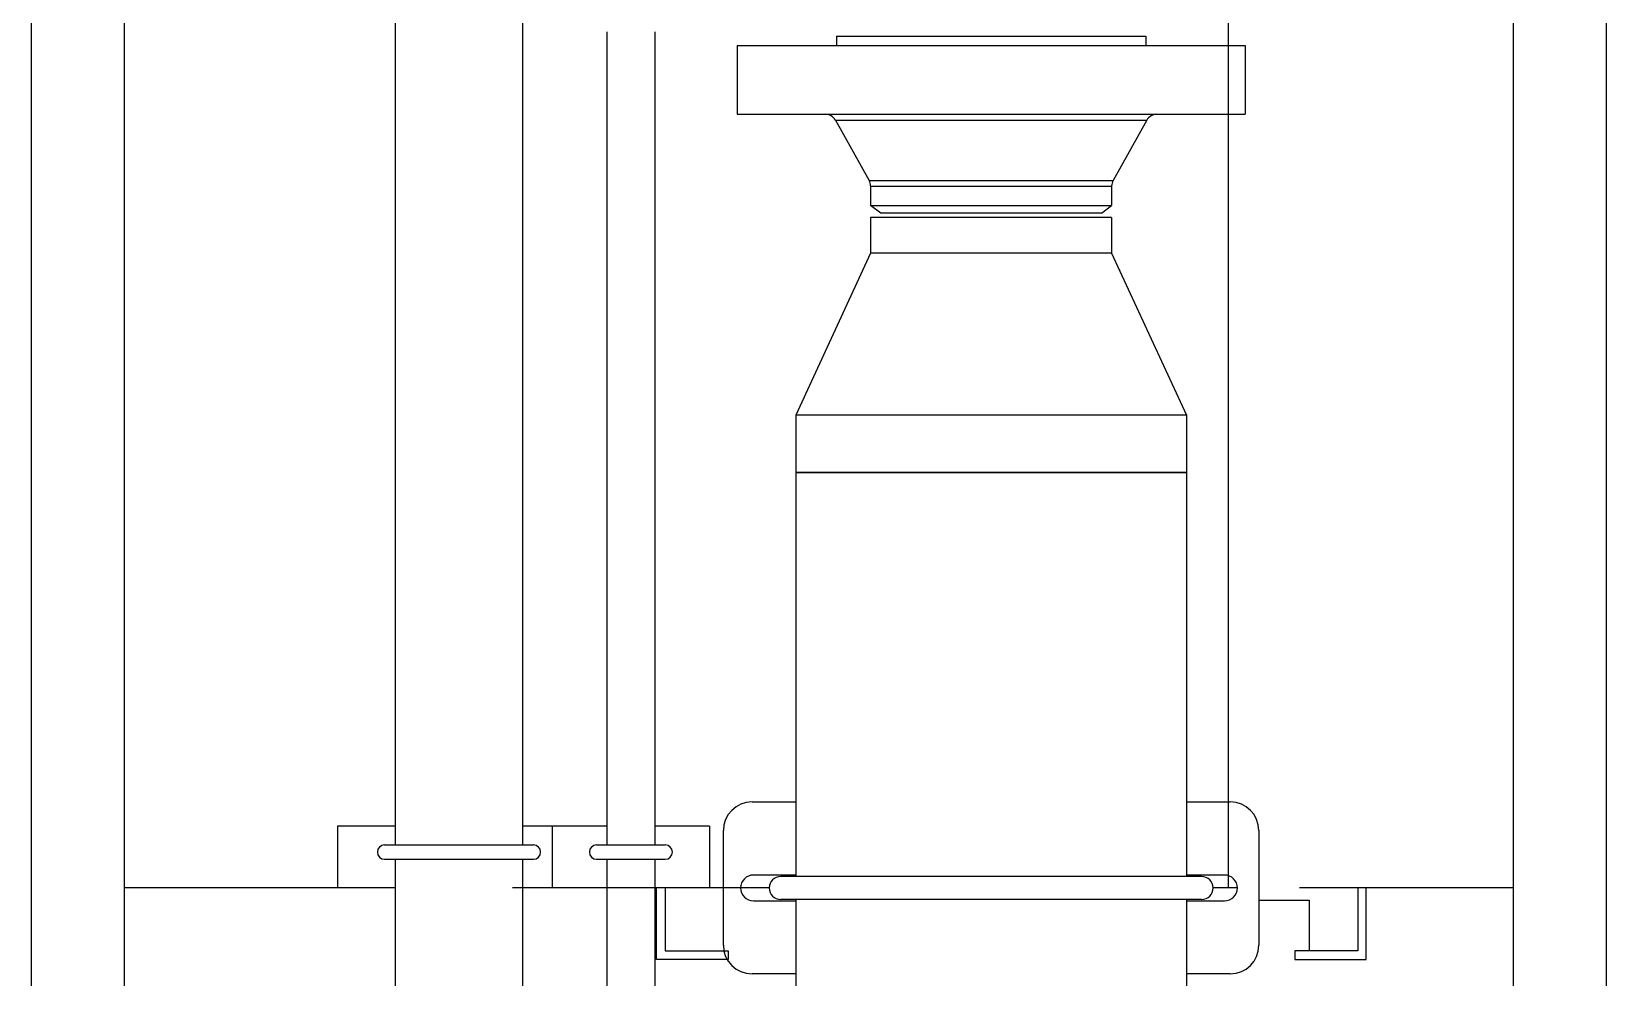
# Model space of a CAD drawing. Header units: millimetres. Extents: x 18255 to 228708, y -2217 to 146640.
# Drawn here: x 73060 to 74160, y 83503 to 84163 of the extents above; entities that cross this region are included whole.
import ezdxf

# ---------------------------------------------------------------- set-up
doc = ezdxf.new("R2010")
doc.units = ezdxf.units.MM
doc.layers.add('设备', color=8, linetype='Continuous')

msp = doc.modelspace()

# ---------------------------------------------------------------- linework, layer by layer
at = {"layer": '设备'}
for p, q in [((73060.04861356638, 82942.85242975979), (73060.04861356638, 87198.15242975982)), ((73125.04861356597, 82942.85242975979), (73125.04861356507, 87198.15242975982)), ((74160.04861356583, 82453.90242975985), (74160.04861356583, 87198.15242975982)), ((73314.19861356524, 83595.30242975983), (73314.19861356524, 86277.80242975995)), ((73403.09861356587, 83595.30242975983), (73403.09861356587, 86277.80242975995)), ((73895.88027073847, 84846.10242975986), (73895.88027073847, 83565.30242975963)), ((74095.04861356624, 83565.30242975963), (74095.04861356624, 84846.10242975986)), ((73461.79861356548, 84162.90242975992), (73461.79861356548, 83595.30242975983)), ((73495.49861356543, 84162.90242975992), (73495.49861356543, 83595.30242975983)), ((73552.78027073844, 84153.30242975983), (73907.7802707389, 84153.30242975983)), ((73552.78027073844, 84153.30242975983), (73552.78027073844, 84105.30242975983)), ((73622.28027073893, 84159.70242975981), (73838.28027073838, 84159.70242975981)), ((73622.28027073893, 84159.70242975981), (73622.28027073893, 84153.30242975983)), ((73838.28027073838, 84159.70242975981), (73838.28027073838, 84153.30242975983)), ((73907.7802707389, 84153.30242975983), (73907.7802707389, 84105.30242975983)), ((74095.04861356443, 82325.99342430284), (74095.04861356443, 84142.65175577611)), ((73552.78027073844, 84105.30242975983), (73907.7802707389, 84105.30242975983)), ((73621.5706291169, 84101.20793433474), (73838.98991236134, 84101.20793433474)), ((73621.5706291169, 84101.20793433474), (73645.11217835941, 84059.12248317644)), ((73838.98991236134, 84101.20793433474), (73815.44836311883, 84059.12248317644)), ((73645.11217835941, 84059.12248317644), (73815.44836311883, 84059.12248317644)), ((73646.13027073944, 84055.21697860149), (73814.43027073881, 84055.21697860149)), ((73646.13027073944, 84055.21697860149), (73646.13027073944, 84041.6737186756)), ((73814.43027073881, 84055.21697860149), (73814.43027073881, 84041.6737186756)), ((73646.13027073944, 84041.6737186756), (73814.43027073881, 84041.6737186756)), ((73653.13027073906, 84036.30242975964), (73646.13027073944, 84041.6737186756)), ((73807.43027073919, 84036.30242975964), (73814.43027073881, 84041.6737186756)), ((73814.43027073881, 84033.30242975971), (73646.13027073944, 84033.30242975971)), ((73646.13027073944, 84033.30242975971), (73646.13027073944, 84008.30242975985)), ((73807.42892226414, 84036.30242975964), (73653.13161921411, 84036.30242975964)), ((73814.43027073881, 84033.30242975971), (73814.43027073881, 84008.30242975985)), ((73646.13027073944, 84008.30242975985), (73593.78027073952, 83895.30242975979)), ((73814.43027073881, 84008.30242975985), (73646.13027073944, 84008.30242975985)), ((73814.43027073881, 84008.30242975985), (73866.78027073873, 83895.30242975979)), ((73866.78027073873, 83895.30242975979), (73593.78027073952, 83895.30242975979)), ((73593.78027073952, 83895.30242975979), (73593.78027073952, 83855.30242975983)), ((73866.78027073873, 83895.30242975979), (73866.78027073873, 83855.30242975983)), ((73593.78027073952, 83855.30242975983), (73866.78027073873, 83855.30242975983)), ((73593.78027073952, 83855.30242975983), (73593.78027073952, 83573.30242975967)), ((73866.77968500779, 83855.30242975983), (73593.78085647046, 83855.30242975983)), ((73866.77968500779, 83855.30242975983), (73866.77968500779, 83573.30242975967)), ((73563.28027073876, 83625.3024297598), (73593.78027073952, 83625.3024297598)), ((73866.78027073873, 83625.3024297598), (73897.28027073949, 83625.3024297598)), ((73314.19861356524, 83608.30242975976), (73273.64861356551, 83608.30242975976)), ((73273.64861356551, 83608.30242975976), (73273.64861356551, 83565.30242975963)), ((73461.79861356548, 83608.30242975976), (73403.09861356587, 83608.30242975976)), ((73423.64861356607, 83608.30242975976), (73423.64861356607, 83565.30242975963)), ((73533.64861356575, 83608.30242975976), (73495.49861356543, 83608.30242975976)), ((73533.64861356575, 83608.30242975976), (73533.64861356575, 83565.30242975963)), ((73543.28027073923, 83525.30242975967), (73543.28027073923, 83605.30242975983)), ((73917.28027073902, 83605.30242975983), (73917.28027073902, 83525.30242975967)), ((73306.64861356586, 83595.30242975983), (73410.64861356615, 83595.30242975983)), ((73454.64861356601, 83595.30242975983), (73502.64861356578, 83595.30242975983)), ((73060.04861356458, 81297.951755776), (73060.04861356458, 83585.20175577608)), ((73125.04861356507, 81211.20175577607), (73125.04861356507, 83585.20175577608)), ((73306.64861356586, 83585.30242975985), (73410.64861356615, 83585.30242975985)), ((73314.19861356524, 83234.20242975975), (73314.19861356524, 83585.30242975985)), ((73403.09861356587, 83234.20242975975), (73403.09861356587, 83585.30242975985)), ((73454.64861356601, 83585.30242975985), (73502.64861356578, 83585.30242975985)), ((73461.79861356548, 83585.30242975985), (73461.79861356548, 83014.70242975983)), ((73495.49861356543, 83585.30242975985), (73495.49861356543, 82979.81522503527)), ((73593.78027073952, 83574.30242975964), (73564.28027073896, 83574.30242975964)), ((73877.28027073905, 83573.30242975967), (73583.2802707392, 83573.30242975967)), ((73893.28027073867, 83574.30242975964), (73866.78027073873, 83574.30242975964)), ((73258.54861356589, 83565.30242975963), (73125.04861356597, 83565.30242975963)), ((73314.19861356524, 83565.30242975963), (73258.54861356589, 83565.30242975963)), ((73543.28027073923, 83565.30242975963), (73395.88027073847, 83565.30242975963)), ((73461.79861356548, 83565.30242975963), (73403.09861356587, 83565.30242975963)), ((73571.64861356621, 83565.30242975963), (73495.49861356543, 83565.30242975963)), ((73496.64861356548, 83515.30242975969), (73496.64861356548, 83565.30242975963)), ((73502.64861356578, 83565.30242975963), (73502.64861356578, 83521.30242975976)), ((73575.28027073937, 83565.30242975963), (73555.37187776287, 83565.30242975963)), ((73564.28027073896, 83556.30242975985), (73593.78027073952, 83556.30242975985)), ((73877.28027073905, 83557.30242975982), (73583.2802707392, 83557.30242975982)), ((73593.78027073952, 83557.30242975982), (73593.78027073952, 82589.70242975987)), ((73866.77968500779, 83557.30242975982), (73866.77968500779, 82589.70242975987)), ((73866.78027073873, 83556.30242975985), (73893.28027073867, 83556.30242975985)), ((73902.18866371657, 83565.30242975963), (73885.28027073888, 83565.30242975963)), ((73917.28027073902, 83556.80242975995), (73952.38027073909, 83556.80242975995)), ((74095.04861356624, 83565.30242975963), (73945.64861356601, 83565.30242975963)), ((73952.38027073909, 83556.80242975995), (73952.38027073909, 83521.30242975976)), ((73986.28027073943, 83565.30242975963), (73986.28027073943, 83521.30242975976)), ((73992.28027073885, 83515.30242975969), (73992.28027073885, 83565.30242975963)), ((73546.64861356566, 83515.30242975969), (73496.64861356548, 83515.30242975969)), ((73502.64861356578, 83521.30242975976), (73546.64861356566, 83521.30242975976)), ((73546.64861356566, 83521.30242975976), (73546.64861356566, 83515.30242975969)), ((73986.28027073943, 83521.30242975976), (73942.28027073957, 83521.30242975976)), ((73942.28027073957, 83521.30242975976), (73942.28027073957, 83515.30242975969)), ((73942.28027073957, 83515.30242975969), (73992.28027073885, 83515.30242975969)), ((73593.78027073952, 83505.30242975969), (73563.28027073876, 83505.30242975969)), ((73897.28027073949, 83505.30242975969), (73866.78027073873, 83505.30242975969))]:
    msp.add_line(p, q, dxfattribs=at)
for centre, radius, start, end in [((73614.58872149713, 84097.30242975979), 8, 29.22155821597038, 90), ((73845.97181998112, 84097.30242975979), 8, 90, 150.7784417840296), ((73638.13027073964, 84055.21697860149), 8, 0, 29.22155821597038), ((73822.43027073861, 84055.21697860149), 8, 150.7784417840296, 180), ((73563.28027073876, 83605.30242975983), 20, 90, 180), ((73897.28027073949, 83605.30242975983), 20, 0, 90), ((73306.64861356586, 83590.30242975973), 5, 90, 270), ((73410.64861356615, 83590.30242975973), 5, 270, 90), ((73454.64861356601, 83590.30242975973), 5, 90, 270), ((73502.64861356578, 83590.30242975973), 5, 270, 90), ((73564.28027073896, 83565.30242975963), 9.000000000000002, 90, 270), ((73583.2802707392, 83565.30242975963), 8, 90, 270), ((73877.28027073905, 83565.30242975963), 8, 270, 90), ((73893.28027073867, 83565.30242975963), 9.000000000000002, 270, 90), ((73563.28027073876, 83525.30242975967), 20, 180, 270), ((73897.28027073949, 83525.30242975967), 20, 270, 0)]:
    msp.add_arc(centre, radius, start, end, dxfattribs=at)

doc.saveas('drawing.dxf')
